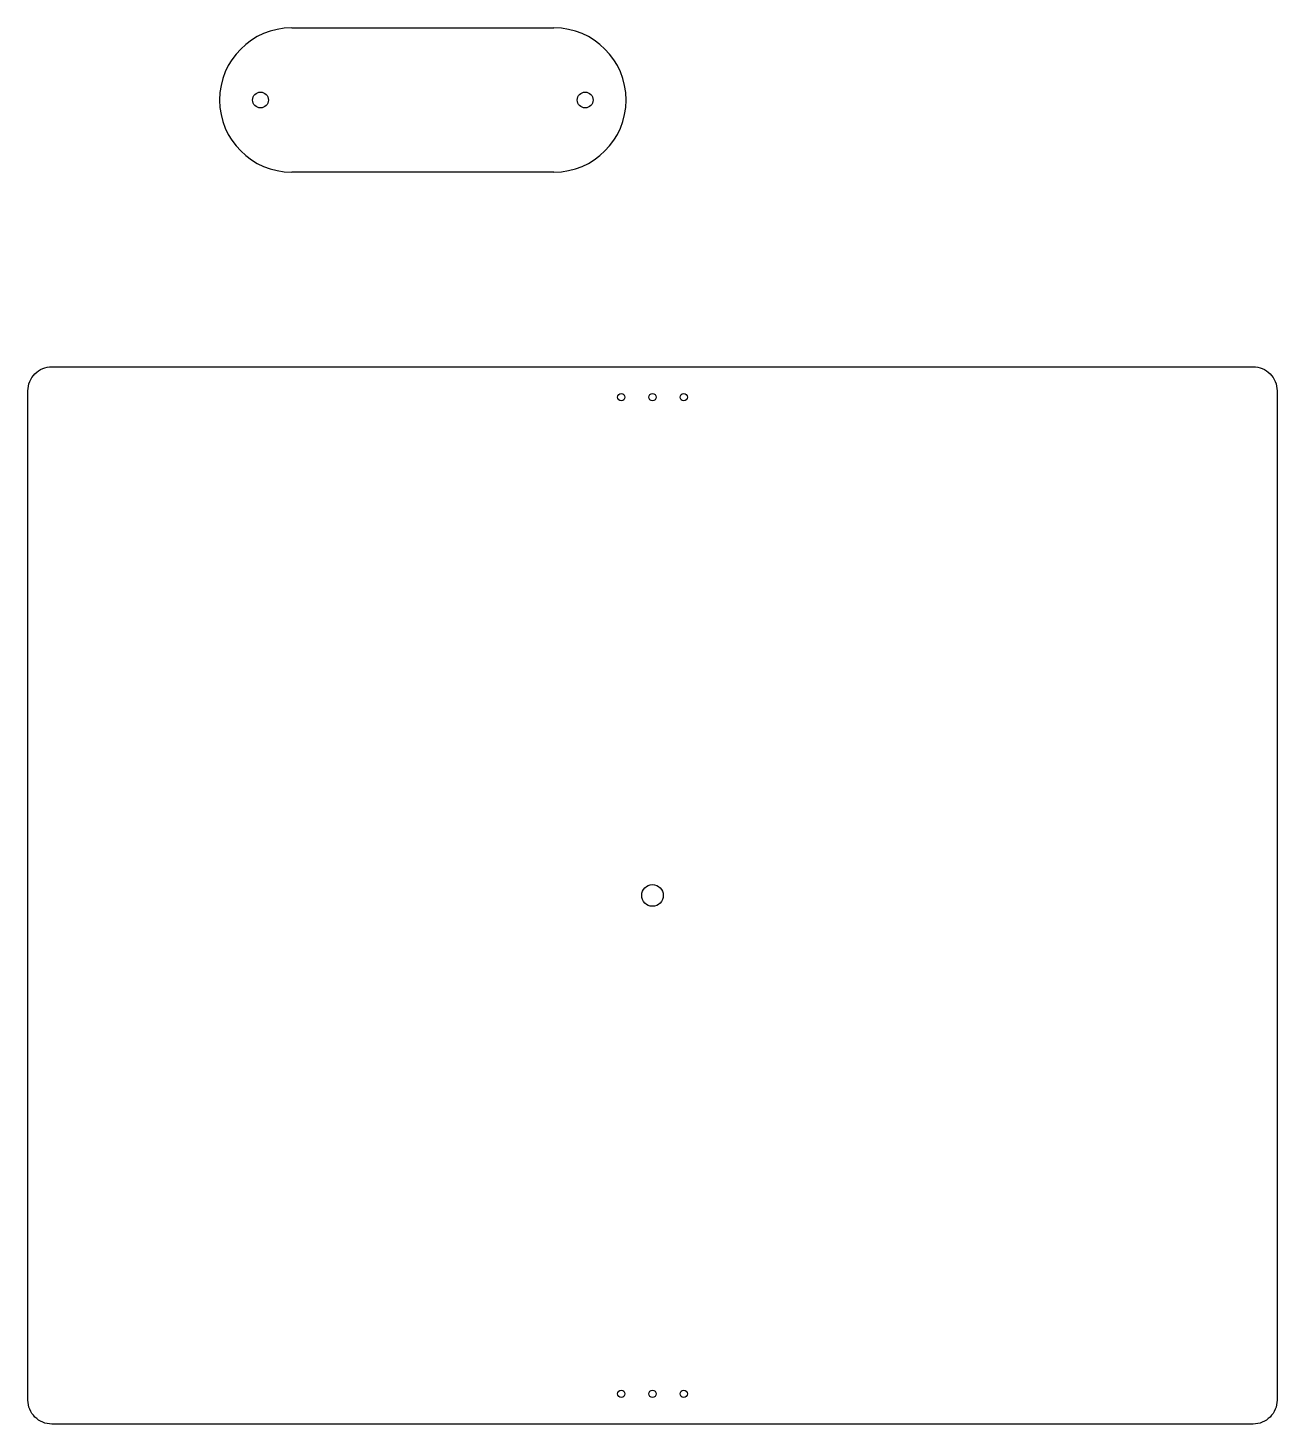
# Model space of a CAD drawing. Header units: millimetres. Extents: x 1264 to 1524, y 1917 to 2207.
import ezdxf

# ---------------------------------------------------------------- set-up
doc = ezdxf.new("R2010")
doc.units = ezdxf.units.MM

msp = doc.modelspace()

# ---------------------------------------------------------------- linework, layer by layer
for points in [[(1318.51, 2207.42), (1373.11, 2207.42)], [(1373.11, 2177.42), (1318.51, 2177.42)]]:
    msp.add_lwpolyline(points)
msp.add_lwpolyline([(1268.61, 2136.9), (1518.61, 2136.9, -0.414214), (1523.61, 2131.9), (1523.61, 1921.9, -0.414214), (1518.61, 1916.9), (1268.61, 1916.9, -0.414214), (1263.61, 1921.9), (1263.61, 2131.9, -0.414214)], format="xyb", close=True)
for centre, radius in [((1312.01, 2192.42), 1.65), ((1379.61, 2192.42), 1.65), ((1387.11, 2130.6), 0.76), ((1393.61, 2130.6), 0.76), ((1400.11, 2130.6), 0.76), ((1393.61, 2026.9), 2.25), ((1387.11, 1923.2), 0.76), ((1393.61, 1923.2), 0.76), ((1400.11, 1923.2), 0.76)]:
    msp.add_circle(centre, radius)
for centre, start, end in [((1318.51, 2192.42), 90, 270), ((1373.11, 2192.42), 270, 90)]:
    msp.add_arc(centre, 15, start, end)

doc.saveas('drawing.dxf')
